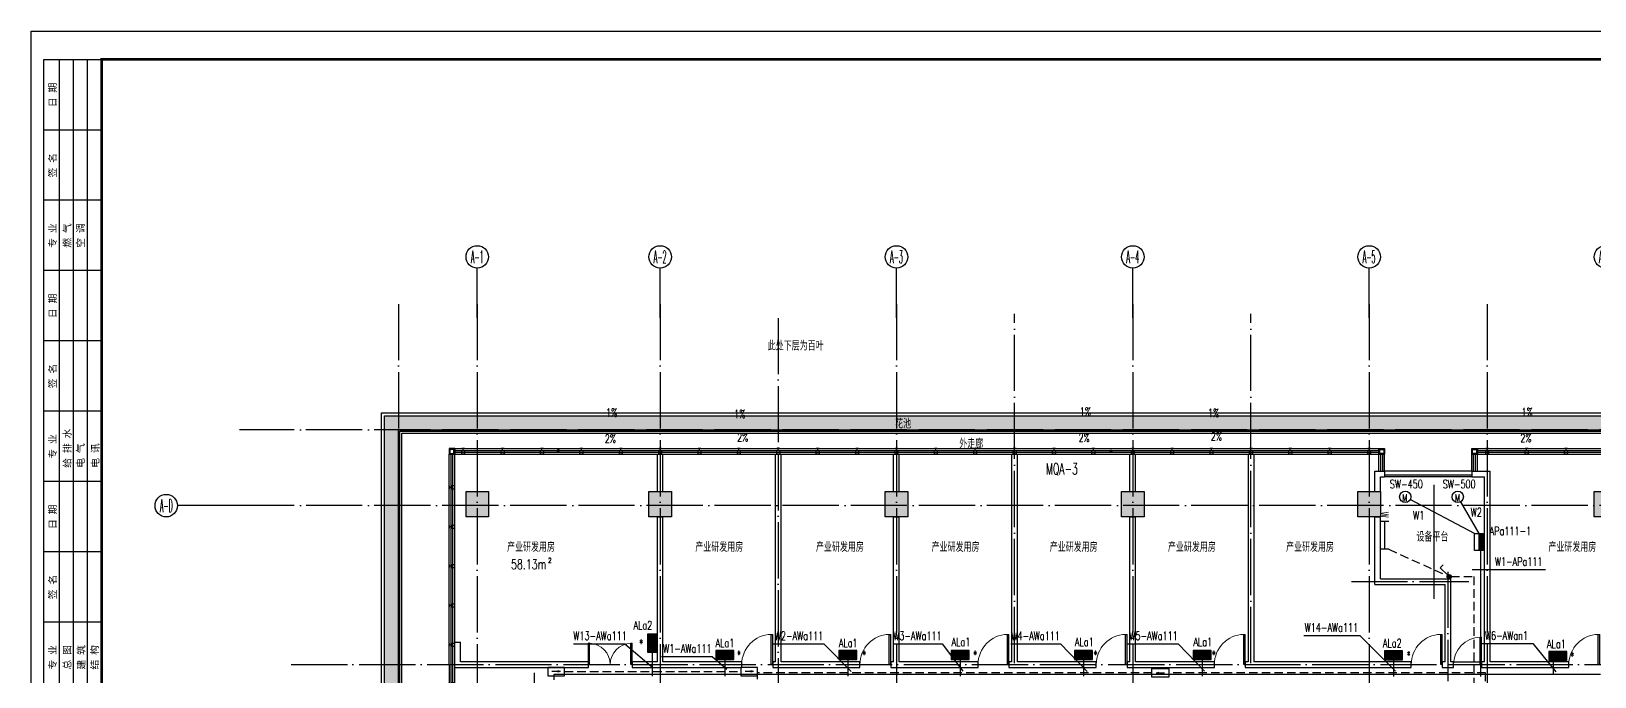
# Model space of a CAD drawing. Extents: x 1980812 to 2226895, y -554123 to 281606.
# Drawn here: x 1980812 to 2036387, y 120303 to 143258 of the extents above; entities that cross this region are included whole.
import ezdxf
from ezdxf.enums import TextEntityAlignment as Align

# ---------------------------------------------------------------- set-up
doc = ezdxf.new("R2010")
doc.units = 0
doc.header["$LTSCALE"] = 1000
doc.header["$MEASUREMENT"] = 0
doc.linetypes.add('DOTE', pattern=[2.42, 2, -0.2, 0.02, -0.2])
doc.linetypes.add('DQXX', pattern=[4.5, 3, -1.5])
for name, color, linetype in [('$TD_AUDIT_GENERATED_(158)', 8, 'Continuous'), ('$TD_AUDIT_GENERATED_(1F3)', 7, 'Continuous'), ('$TD_AUDIT_GENERATED_(210)', 8, 'Continuous'), ('$TD_AUDIT_GENERATED_(24E)', 8, 'Continuous'), ('$TD_AUDIT_GENERATED_(2762)', 8, 'Continuous'), ('$TD_AUDIT_GENERATED_(276D)', 8, 'Continuous'), ('$TD_AUDIT_GENERATED_(2A51)', 8, 'Continuous'), ('1', 1, 'Continuous'), ('A-FLOR-LAND', 8, 'Continuous'), ('AXIS', 7, 'Continuous'), ('AXIS_TEXT', 7, 'Continuous'), ('COLU', 8, 'Continuous'), ('COLU_HATCH', 8, 'Continuous'), ('CURTWALL', 8, 'Continuous'), ('DIM_SYMB', 8, 'Continuous'), ('dote', 8, 'DOTE'), ('DQ1', 1, 'Continuous'), ('DQ2', 2, 'Continuous'), ('DQ7', 7, 'Continuous'), ('DQK1', 1, 'Continuous'), ('DQK7', 7, 'Continuous'), ('DQqj', 1, 'Continuous'), ('DQX', 2, 'DQXX'), ('HANDRAIL', 8, 'Continuous'), ('PUB_TEXT', 8, 'Continuous'), ('TK', 1, 'Continuous'), ('WALL', 7, 'Continuous'), ('WINDOW', 8, 'Continuous')]:
    doc.layers.add(name, color=color, linetype=linetype)
doc.styles.add('_TCH_AXIS', font='COMPLEX', dxfattribs={"bigfont": 'GBCBIG'})
doc.styles.add('_TCH_DIM', font='SIMPLEX', dxfattribs={"bigfont": 'GBCBIG'})
doc.styles.add('COMPLEX', font='COMPLEX')
doc.styles.add('D8', font='txtw.shx', dxfattribs={"width": 0.7, "bigfont": 'hztxtw.shx'})
doc.styles.add('HZF', font='ROMANS2', dxfattribs={"width": 0.7, "bigfont": 'HZDF2'})
doc.styles.add('HZTXTW', font='txtw.shx', dxfattribs={"width": 0.6, "bigfont": 'hztxtw.shx'})
doc.styles.add('SONGTI', font='', dxfattribs={"width": 1.1})
doc.styles.get('SONGTI').set_extended_font_data('NSimSun')

# ---------------------------------------------------------------- blocks, each defined once
blk = doc.blocks.new('_AXISO')
blk.add_circle((0, 0), 0.5)
at = {"layer": 'AXIS_TEXT', "style": 'COMPLEX', "width": 1.041667}
blk.add_attdef('A', text='', height=0.56, dxfattribs=at).set_placement((-0.25, -0.28), (0.25, -0.28), align=Align.FIT)
blk = doc.blocks.new('$TD_AUDIT_GENERATED_(9F)')
at = {"layer": 'AXIS'}
for p, q in [((0, 29979), (0, 31745)), ((6500, 29979), (6500, 31745)), ((14900, 29979), (14900, 31745)), ((23300, 29979), (23300, 31745)), ((31700, 29979), (31700, 31745)), ((-6824, 23300), (-10655, 23300))]:
    blk.add_line(p, q, dxfattribs=at)
at = {"layer": 'dote'}
for p, q in [((-2800, 30469), (-2800, -6248)), ((0, 30469), (0, -6248)), ((6500, 30469), (6500, -6248)), ((14900, 30469), (14900, -6248)), ((19100, 17700), (19100, 30123)), ((23300, 30469), (23300, -6248)), ((27500, 17700), (27500, 30123)), ((31700, 30469), (31700, -6248)), ((35900, 30469), (35900, -5250)), ((10700, 29972), (10700, -5320)), ((56411, 26000), (-8456, 26000)), ((56413, 23300), (-8454, 23300))]:
    blk.add_line(p, q, dxfattribs=at)
at = {"layer": 'AXIS'}
ref = blk.add_blockref('_AXISO', (0, 32145), dxfattribs=dict(at, xscale=800, yscale=800, zscale=800))
ref.add_attrib('A', 'A-1', dxfattribs={"layer": 'AXIS_TEXT', "height": 452.5, "style": '_TCH_AXIS', "width": 0.375}).set_placement((-226, 31919), (226, 31919), align=Align.FIT)
ref = blk.add_blockref('_AXISO', (6500, 32145), dxfattribs=dict(at, xscale=800, yscale=800, zscale=800))
ref.add_attrib('A', 'A-2', dxfattribs={"layer": 'AXIS_TEXT', "height": 452.5, "style": '_TCH_AXIS', "width": 0.344262}).set_placement((6274, 31919), (6726, 31919), align=Align.FIT)
ref = blk.add_blockref('_AXISO', (14900, 32145), dxfattribs=dict(at, xscale=800, yscale=800, zscale=800))
ref.add_attrib('A', 'A-3', dxfattribs={"layer": 'AXIS_TEXT', "height": 452.5, "style": '_TCH_AXIS', "width": 0.344262}).set_placement((14674, 31919), (15126, 31919), align=Align.FIT)
ref = blk.add_blockref('_AXISO', (23300, 32145), dxfattribs=dict(at, xscale=800, yscale=800, zscale=800))
ref.add_attrib('A', 'A-4', dxfattribs={"layer": 'AXIS_TEXT', "height": 452.5, "style": '_TCH_AXIS', "width": 0.333333}).set_placement((23074, 31919), (23526, 31919), align=Align.FIT)
ref = blk.add_blockref('_AXISO', (31700, 32145), dxfattribs=dict(at, xscale=800, yscale=800, zscale=800))
ref.add_attrib('A', 'A-5', dxfattribs={"layer": 'AXIS_TEXT', "height": 452.5, "style": '_TCH_AXIS', "width": 0.344262}).set_placement((31474, 31919), (31926, 31919), align=Align.FIT)
ref = blk.add_blockref('_AXISO', (40100, 32145), dxfattribs=dict(at, xscale=800, yscale=800, zscale=800))
ref.add_attrib('A', 'A-6', dxfattribs={"layer": 'AXIS_TEXT', "height": 452.5, "style": '_TCH_AXIS', "width": 0.344262}).set_placement((39874, 31919), (40326, 31919), align=Align.FIT)
ref = blk.add_blockref('_AXISO', (-11055, 23300), dxfattribs=dict(at, xscale=800, yscale=800, zscale=800))
ref.add_attrib('A', 'A-D', dxfattribs={"layer": 'AXIS_TEXT', "height": 452.5, "style": '_TCH_AXIS', "width": 0.328125}).set_placement((-11281, 23074), (-10828, 23074), align=Align.FIT)
blk = doc.blocks.new('$DorLib2D$00000002')
for p, q in [((-0.5, 0), (-0.5, 0.4875)), ((-0.475, 0.4875), (-0.5, 0.4875)), ((-0.475, 0), (-0.475, 0.4875)), ((0.475, 0), (0.475, 0.4875)), ((0.475, 0.4875), (0.5, 0.4875)), ((0.5, 0), (0.5, 0.4875)), ((-0.5, 0), (-0.475, 0)), ((0.5, 0), (0.475, 0))]:
    blk.add_line(p, q)
at = {"lineweight": 13}
for centre, start, end in [((-0.4875, 0), 0, 88.53072), ((0.4875, 0), 91.46928, 180)]:
    blk.add_arc(centre, 0.4875, start, end, dxfattribs=at)
blk = doc.blocks.new('$DorLib2D$00000001')
for p, q in [((0.45, 0.975), (0.5, 0.975)), ((0.45, 0), (0.45, 0.975)), ((0.5, 0), (0.5, 0.975)), ((0.5, 0), (0.45, 0))]:
    blk.add_line(p, q)
at = {"lineweight": 13}
blk.add_arc((0.475, 0), 0.975, 91.4693, 180, dxfattribs=at)
blk = doc.blocks.new('A$C5CD355C1')
at = {"layer": 'A-FLOR-LAND'}
h = blk.add_hatch(dxfattribs=at)
h.set_pattern_fill('GRASS', color=256, scale=50)
h.set_pattern_definition([(90, (-3008715.91, 301493.59), (-99.7795475, 99.7795475), [26.458066, -173.101015]), (45, (-3008715.91, 301493.6), (-99.7796155, 99.7796155), [26.458066, -114.651615]), (135, (-3008715.91, 301493.6), (-99.7796155, -99.7796155), [26.458066, -114.651615])])
h.paths.add_polyline_path([(-2800, 2700), (48900, 2700), (48900, -26200), (-2800, -26200)], flags=16)
h.paths.add_polyline_path([(-3300, 3200), (49400, 3200), (49400, -26700), (-3300, -26700)])
at = {"layer": '$TD_AUDIT_GENERATED_(158)'}
for p, q in [((-3400, -26750), (-3400, 3300)), ((-3400, 3300), (49500, 3300)), ((-3300, -26650), (-3300, 3200)), ((-3300, 3200), (49400, 3200))]:
    blk.add_line(p, q, dxfattribs=at)
at = {"layer": '$TD_AUDIT_GENERATED_(24E)'}
for p, q in [((-2800, -26150), (-2800, 2700)), ((-2800, 2700), (48900, 2700)), ((-2750, 2650), (48850, 2650)), ((-2750, -26100), (-2750, 2650)), ((-2680, -26030), (-2680, 2580)), ((-2680, 2580), (48780, 2580))]:
    blk.add_line(p, q, dxfattribs=at)
at = {"layer": 'CURTWALL'}
for p, q in [((-1000, -5650), (-1000, 1830)), ((-1000, 1830), (-800, 1830)), ((-933, -5650), (-933, 1830)), ((-867, -5650), (-867, 1830)), ((-800, 2030), (6500, 2030)), ((-800, 2030), (-800, 1830)), ((-800, 1963), (6500, 1963)), ((-800, 1897), (6500, 1897)), ((-800, -5650), (-800, 1830)), ((-800, 1830), (6500, 1830)), ((6500, 2030), (10700, 2030)), ((6500, 1963), (10700, 1963)), ((6500, 1897), (10700, 1897)), ((6500, 1830), (10700, 1830)), ((10700, 2030), (14900, 2030)), ((10700, 1963), (14900, 1963)), ((10700, 1897), (14900, 1897)), ((10700, 1830), (14900, 1830)), ((14900, 2030), (19100, 2030)), ((14900, 1963), (19100, 1963)), ((14900, 1897), (19100, 1897)), ((14900, 1830), (19100, 1830)), ((19100, 2030), (23300, 2030)), ((19100, 1963), (23300, 1963)), ((19100, 1897), (23300, 1897)), ((19100, 1830), (23300, 1830)), ((23300, 2030), (27500, 2030)), ((23300, 1963), (27500, 1963)), ((23300, 1897), (27500, 1897)), ((23300, 1830), (27500, 1830)), ((27500, 2030), (32050, 2030)), ((27500, 1963), (32050, 1963)), ((27500, 1897), (32050, 1897)), ((27500, 1830), (32050, 1830)), ((32050, 2030), (32050, 1830)), ((32050, 1230), (32050, 1830)), ((32050, 1830), (32250, 1830)), ((32117, 1230), (32117, 1830)), ((32183, 1230), (32183, 1830)), ((32250, 1230), (32250, 1830)), ((35350, 1230), (35350, 1830)), ((35350, 1830), (35550, 1830)), ((35417, 1230), (35417, 1830)), ((35483, 1230), (35483, 1830)), ((35550, 2030), (40100, 2030)), ((35550, 2030), (35550, 1830)), ((35550, 1963), (40100, 1963)), ((35550, 1897), (40100, 1897)), ((35550, 1830), (40100, 1830)), ((35550, 1230), (35550, 1830)), ((32050, 1230), (32250, 1230)), ((35350, 1230), (35550, 1230)), ((-1000, -5650), (-1000, -6420)), ((-1000, -5800), (-1000, -7250)), ((-933, -6420), (-933, -5650)), ((-867, -6420), (-867, -5650)), ((-800, -6420), (-800, -5650))]:
    blk.add_line(p, q, dxfattribs=at)
for points in [[(-1000, 1830), (-800, 1830), (-800, 2030), (-1000, 2030)], [(-970, 1860), (-830, 1860), (-830, 2000), (-970, 2000)], [(32050, 2030), (32250, 2030), (32250, 1830), (32050, 1830)], [(32080, 2000), (32220, 2000), (32220, 1860), (32080, 1860)], [(35350, 2030), (35550, 2030), (35550, 1830), (35350, 1830)], [(35380, 2000), (35520, 2000), (35520, 1860), (35380, 1860)]]:
    blk.add_lwpolyline(points, close=True, dxfattribs=at)
at = {"layer": 'dote'}
for p, q in [((31071, -2700), (35246, -2700)), ((34500, -2351), (34500, -6241)), ((-6618, -5650), (41387, -5650))]:
    blk.add_line(p, q, dxfattribs=at)
at = {"layer": 'HANDRAIL'}
for p, q in [((35350, 1230), (32250, 1230)), ((35350, 1080), (32250, 1080)), ((35350, 1030), (32250, 1030))]:
    blk.add_line(p, q, dxfattribs=at)
at = {"layer": 'WALL'}
for p, q in [((6400, 500), (6400, 1830)), ((6600, 500), (6600, 1830)), ((10600, -5550), (10600, 1830)), ((10800, -5550), (10800, 1830)), ((14800, 500), (14800, 1830)), ((15000, 500), (15000, 1830)), ((19000, -5550), (19000, 1830)), ((19200, -5550), (19200, 1830)), ((23200, 500), (23200, 1830)), ((23400, 500), (23400, 1830)), ((27400, 1830), (27400, -5550)), ((27600, 1830), (27600, -5550)), ((31900, 500), (31900, 1230)), ((31900, 1230), (32250, 1230)), ((32250, 1230), (32250, 1030)), ((35350, 1230), (36000, 1230)), ((35350, 1230), (35350, 1030)), ((36000, -5550), (36000, 1230)), ((32100, 500), (32100, 1030)), ((32100, 1030), (32250, 1030)), ((35350, 1030), (35800, 1030)), ((35800, -5550), (35800, 1030)), ((6400, 500), (6600, 500)), ((14800, 500), (15000, 500)), ((23200, 500), (23400, 500)), ((31900, 500), (32100, 500)), ((6400, -5550), (6400, -400)), ((6400, -400), (6600, -400)), ((6600, -5550), (6600, -400)), ((14800, -5550), (14800, -400)), ((14800, -400), (15000, -400)), ((15000, -5550), (15000, -400)), ((23200, -5550), (23200, -400)), ((23200, -400), (23400, -400)), ((23400, -5550), (23400, -400)), ((31900, -2800), (31900, -400)), ((31900, -400), (32100, -400)), ((32100, -2600), (32100, -400)), ((32100, -2600), (34600, -2600)), ((34600, -5550), (34600, -2600)), ((31900, -2800), (34400, -2800)), ((34400, -5550), (34400, -2800)), ((-800, -5550), (-800, -4850)), ((-800, -4850), (-600, -4850)), ((-600, -5550), (-600, -4850)), ((-800, -5550), (-800, -5550)), ((3950, -5550), (-600, -5550)), ((3950, -5750), (3950, -5550)), ((6400, -5550), (5500, -5550)), ((5500, -5550), (5500, -5750)), ((9400, -5550), (6600, -5550)), ((9400, -5750), (9400, -5550)), ((10600, -5550), (10500, -5550)), ((10500, -5550), (10500, -5750)), ((13600, -5550), (10800, -5550)), ((13600, -5750), (13600, -5550)), ((14800, -5550), (14700, -5550)), ((14700, -5550), (14700, -5750)), ((17800, -5550), (15000, -5550)), ((17800, -5750), (17800, -5550)), ((19000, -5550), (18900, -5550)), ((18900, -5550), (18900, -5750)), ((22000, -5550), (19200, -5550)), ((22000, -5750), (22000, -5550)), ((23200, -5550), (23100, -5550)), ((23100, -5550), (23100, -5750)), ((26200, -5550), (23400, -5550)), ((26200, -5750), (26200, -5550)), ((27400, -5550), (27300, -5550)), ((27300, -5550), (27300, -5750)), ((33200, -5550), (27600, -5550)), ((33200, -5750), (33200, -5550)), ((34400, -5550), (34300, -5550)), ((34300, -5550), (34300, -5750)), ((34700, -5550), (34600, -5550)), ((34700, -5750), (34700, -5550)), ((35800, -5550), (35700, -5550)), ((35700, -5550), (35700, -5750)), ((38800, -5550), (36000, -5550)), ((38800, -5750), (38800, -5550)), ((-800, -5750), (-700, -5750)), ((-700, -5750), (3950, -5750)), ((5500, -5750), (6500, -5750)), ((6500, -5750), (9400, -5750)), ((10500, -5750), (10700, -5750)), ((10700, -5750), (13600, -5750)), ((14700, -5750), (14900, -5750)), ((14900, -5750), (17800, -5750)), ((18900, -5750), (19100, -5750)), ((19100, -5750), (22000, -5750)), ((23100, -5750), (23300, -5750)), ((23300, -5750), (26200, -5750)), ((27300, -5750), (27500, -5750)), ((27500, -5750), (33200, -5750)), ((34300, -5750), (34500, -5750)), ((34500, -5750), (34700, -5750)), ((35700, -5750), (35900, -5750)), ((35900, -5750), (38800, -5750))]:
    blk.add_line(p, q, dxfattribs=at)
at = {"layer": 'WINDOW'}
blk.add_line((34700, -5550), (35700, -5550), dxfattribs=at)
for name, p, xscale, yscale, zscale in [('$DorLib2D$00000002', (4725, -5650), 1550, 1550, 1550), ('$DorLib2D$00000001', (9950, -5650), 1100, 1100, 1100), ('$DorLib2D$00000001', (14150, -5650), 1100, 1100, 1100), ('$DorLib2D$00000001', (18350, -5650), 1100, 1100, 1100), ('$DorLib2D$00000001', (22550, -5650), 1100, 1100, 1100)]:
    blk.add_blockref(name, p, dxfattribs=dict(at, xscale=xscale, yscale=yscale, zscale=zscale))
for p, xscale, yscale, zscale, rotation in [((26750, -5650), 1100, 1100, 1100, 359.9999999999831), ((33750, -5650), 1100, 1100, 1100, 359.9999999999829), ((35200, -5650), 1000, 1000, 1000, 1.333544886013283e-08), ((39350, -5650), 1100, 1100, 1100, 3.414459379996089e-11)]:
    blk.add_blockref('$DorLib2D$00000001', p, dxfattribs=dict(at, xscale=xscale, yscale=yscale, zscale=zscale, rotation=rotation))
blk = doc.blocks.new('A$C312424F2')
at = {"layer": '$TD_AUDIT_GENERATED_(1F3)', "style": 'D8', "width": 0.7}
for s, p in [('\\M+5C9E8\\M+5B1B8\\M+5C6BD\\M+5CCA8', (33952, -1171)), ('\\M+5B2FA\\M+5D2B5\\M+5D1D0\\M+5B7A2\\M+5D3C3\\M+5B7BF', (1909, -1537)), ('\\M+5B2FA\\M+5D2B5\\M+5D1D0\\M+5B7A2\\M+5D3C3\\M+5B7BF', (8600, -1537)), ('\\M+5B2FA\\M+5D2B5\\M+5D1D0\\M+5B7A2\\M+5D3C3\\M+5B7BF', (12889, -1537)), ('\\M+5B2FA\\M+5D2B5\\M+5D1D0\\M+5B7A2\\M+5D3C3\\M+5B7BF', (17000, -1537)), ('\\M+5B2FA\\M+5D2B5\\M+5D1D0\\M+5B7A2\\M+5D3C3\\M+5B7BF', (21200, -1537)), ('\\M+5B2FA\\M+5D2B5\\M+5D1D0\\M+5B7A2\\M+5D3C3\\M+5B7BF', (25400, -1537)), ('\\M+5B2FA\\M+5D2B5\\M+5D1D0\\M+5B7A2\\M+5D3C3\\M+5B7BF', (29600, -1537)), ('\\M+5B2FA\\M+5D2B5\\M+5D1D0\\M+5B7A2\\M+5D3C3\\M+5B7BF', (38925, -1537)), ('\\M+5B2FA\\M+5D2B5\\M+5D1D0\\M+5B7A2\\M+5D3C3\\M+5B7BF', (43491, -1537)), ('\\M+5B2FA\\M+5D2B5\\M+5D1D0\\M+5B7A2\\M+5D3C3\\M+5B7BF', (3551, -9712)), ('\\M+5B2FA\\M+5D2B5\\M+5D1D0\\M+5B7A2\\M+5D3C3\\M+5B7BF', (42805, -9712)), ('\\M+5B2FA\\M+5D2B5\\M+5D1D0\\M+5B7A2\\M+5D3C3\\M+5B7BF', (3578, -13987)), ('\\M+5B2FA\\M+5D2B5\\M+5D1D0\\M+5B7A2\\M+5D3C3\\M+5B7BF', (42805, -13987)), ('\\M+5B2FA\\M+5D2B5\\M+5D1D0\\M+5B7A2\\M+5D3C3\\M+5B7BF', (3397, -19787)), ('\\M+5B2FA\\M+5D2B5\\M+5D1D0\\M+5B7A2\\M+5D3C3\\M+5B7BF', (8600, -19787)), ('\\M+5B2FA\\M+5D2B5\\M+5D1D0\\M+5B7A2\\M+5D3C3\\M+5B7BF', (17000, -19874)), ('\\M+5B2FA\\M+5D2B5\\M+5D1D0\\M+5B7A2\\M+5D3C3\\M+5B7BF', (21200, -20019)), ('\\M+5B2FA\\M+5D2B5\\M+5D1D0\\M+5B7A2\\M+5D3C3\\M+5B7BF', (25400, -20019)), ('\\M+5B2FA\\M+5D2B5\\M+5D1D0\\M+5B7A2\\M+5D3C3\\M+5B7BF', (29600, -20019)), ('\\M+5B2FA\\M+5D2B5\\M+5D1D0\\M+5B7A2\\M+5D3C3\\M+5B7BF', (33842, -20061)), ('\\M+5B2FA\\M+5D2B5\\M+5D1D0\\M+5B7A2\\M+5D3C3\\M+5B7BF', (37809, -20061)), ('\\M+5B2FA\\M+5D2B5\\M+5D1D0\\M+5B7A2\\M+5D3C3\\M+5B7BF', (44718, -19773)), ('\\M+5C9E8\\M+5B1B8\\M+5C6BD\\M+5CCA8', (11753, -23541))]:
    blk.add_text(s, height=300, rotation=0.0006, dxfattribs=at).set_placement(p, align=Align.MIDDLE_CENTER)
blk = doc.blocks.new('$TD_AUDIT_GENERATED_(2768)')
at = {"layer": '$TD_AUDIT_GENERATED_(276D)'}
blk.add_line((115028288, 22648046), (115028222, 22648046), dxfattribs=at)
for points in [[(115028222, 22648096), (115028225, 22648096), (115028225, 22647996), (115028222, 22647996)], [(115028288, 22648096), (115028422, 22648096), (115028422, 22647996), (115028288, 22647996)]]:
    blk.add_lwpolyline(points, close=True, dxfattribs=at)
blk = doc.blocks.new('$TD_AUDIT_GENERATED_(2763)')
at = {"layer": 'WINDOW'}
for p, rotation in [((-22648546, 115030252), 270), ((-22647146, 115030252), 270), ((-22645746, 115030252), 270), ((-22644346, 115030252), 270), ((-22642946, 115030252), 270), ((-22641546, 115030252), 270), ((-22640146, 115030252), 270), ((-22638746, 115030252), 270), ((-22637346, 115030252), 270), ((-22635946, 115030252), 270), ((-22634546, 115030252), 270), ((-22633146, 115030252), 270), ((-22631746, 115030252), 270), ((-22630346, 115030252), 270), ((-22628946, 115030252), 270), ((-22627546, 115030252), 270), ((-22626146, 115030252), 270), ((-22624746, 115030252), 270), ((-22623346, 115030252), 270), ((-22621946, 115030252), 270), ((-22620546, 115030252), 270), ((-22619146, 115030252), 270), ((-22617746, 115030252), 270), ((-22616346, 115030252), 270), ((-22612146, 115030252), 270), ((-22610746, 115030252), 270), ((-22609346, 115030252), 270), ((-22607946, 115030252), 270), ((-22606546, 115030252), 270), ((-22605146, 115030252), 270), ((-22603746, 115030252), 270), ((-22602346, 115030252), 270), ((22647546, -115053702), 90), ((22648946, -115053702), 90), ((22650346, -115053702), 90), ((22651746, -115053702), 90), ((22653146, -115053702), 90), ((22654546, -115053702), 90), ((22655946, -115053702), 90), ((22657346, -115053702), 90), ((22658746, -115053702), 90), ((22662946, -115053702), 90), ((22664346, -115053702), 90), ((22665746, -115053702), 90), ((22667146, -115053702), 90), ((22668546, -115053702), 90), ((22669946, -115053702), 90), ((22671346, -115053702), 90), ((22672746, -115053702), 90), ((22674146, -115053702), 90), ((22675546, -115053702), 90), ((22676946, -115053702), 90), ((22678346, -115053702), 90), ((22679746, -115053702), 90), ((22681146, -115053702), 90), ((22682546, -115053702), 90), ((22683946, -115053702), 90), ((22685346, -115053702), 90), ((22686746, -115053702), 90), ((22688146, -115053702), 90), ((22689546, -115053702), 90), ((22690946, -115053702), 90), ((22692346, -115053702), 90), ((22693746, -115053702), 90)]:
    blk.add_blockref('$TD_AUDIT_GENERATED_(2768)', p, dxfattribs=dict(at, rotation=rotation))
at = {"layer": 'WINDOW', "xscale": -1, "rotation": 180}
for p in [(-115029222, 22648696), (-115029222, 22647296), (-115029222, 22645896), (-115029222, 22644496), (-115029222, 22643096), (-115029222, 22641696), (-115029222, 22640296), (-115029222, 22638896), (-115029222, 22637496), (-115029222, 22636096), (-115029222, 22634696), (-115029222, 22633296), (-115029222, 22631896), (-115029222, 22630496), (-115029222, 22629096), (-115029222, 22627696), (-115029222, 22626296), (-115029222, 22624896), (-115029222, 22623496)]:
    blk.add_blockref('$TD_AUDIT_GENERATED_(2768)', p, dxfattribs=at)
at = {"layer": 'WINDOW', "xscale": -1}
for p in [(115075322, -22647546), (115075322, -22648946), (115075322, -22650346), (115075322, -22651746), (115075322, -22653146), (115075322, -22654546), (115075322, -22655946), (115075322, -22657346), (115075322, -22658746), (115075322, -22660146), (115075322, -22661546), (115075322, -22662946), (115075322, -22664346), (115075322, -22665746), (115075322, -22667146), (115075322, -22668546), (115075322, -22669946), (115075322, -22671346), (115075322, -22672746)]:
    blk.add_blockref('$TD_AUDIT_GENERATED_(2768)', p, dxfattribs=at)
blk = doc.blocks.new('$TD_AUDIT_GENERATED_(3B77)')
at = {"layer": 'COLU_HATCH'}
h = blk.add_hatch(color=256, dxfattribs=at)
h.dxf.hatch_style = 1
h.paths.add_polyline_path([(-400, 23800), (400, 23800), (400, 22900), (-400, 22900)])
h = blk.add_hatch(color=256, dxfattribs=at)
h.dxf.hatch_style = 1
h.paths.add_polyline_path([(6100, 23800), (6900, 23800), (6900, 22900), (6100, 22900)])
h = blk.add_hatch(color=256, dxfattribs=at)
h.dxf.hatch_style = 1
h.paths.add_polyline_path([(14500, 23800), (15300, 23800), (15300, 22900), (14500, 22900)])
h = blk.add_hatch(color=256, dxfattribs=at)
h.dxf.hatch_style = 1
h.paths.add_polyline_path([(22900, 23800), (23700, 23800), (23700, 22900), (22900, 22900)])
h = blk.add_hatch(color=256, dxfattribs=at)
h.dxf.hatch_style = 1
h.paths.add_polyline_path([(31300, 23800), (32100, 23800), (32100, 22900), (31300, 22900)])
h = blk.add_hatch(color=256, dxfattribs=at)
h.dxf.hatch_style = 1
h.paths.add_polyline_path([(39700, 23800), (40500, 23800), (40500, 22900), (39700, 22900)])
h = blk.add_hatch(color=256, dxfattribs=at)
h.dxf.hatch_style = 1
h.paths.add_polyline_path([(46100, 23800), (46900, 23800), (46900, 22900), (46100, 22900)])
h = blk.add_hatch(color=256, dxfattribs=at)
h.dxf.hatch_style = 1
h.paths.add_polyline_path([(500, 15850), (-400, 15850), (-400, 15050), (500, 15050)])
h = blk.add_hatch(color=256, dxfattribs=at)
h.dxf.hatch_style = 1
h.paths.add_polyline_path([(15400, 15850), (15400, 15500), (10950, 15500), (10950, 15300), (10750, 15300), (10750, 7600), (10950, 7600), (10950, 7400), (15350, 7400), (15350, 7050), (10400, 7050), (10400, 15850)])
h = blk.add_hatch(color=256, dxfattribs=at)
h.dxf.hatch_style = 1
h.paths.add_polyline_path([(18550, 15850), (23650, 15850), (23650, 14850), (23450, 14850), (23450, 15500), (18550, 15500)])
h = blk.add_hatch(color=256, dxfattribs=at)
h.dxf.hatch_style = 1
h.paths.add_polyline_path([(26650, 15850), (26650, 14850), (26850, 14850), (26850, 15500), (29600, 15500), (29600, 15850)])
h = blk.add_hatch(color=256, dxfattribs=at)
h.dxf.hatch_style = 1
h.paths.add_polyline_path([(31600, 15500), (35450, 15500), (35450, 15300), (35650, 15300), (35650, 7600), (35450, 7600), (35450, 7400), (32250, 7400), (32250, 7050), (36000, 7050), (36000, 15850), (31600, 15850)])
h = blk.add_hatch(color=256, dxfattribs=at)
h.dxf.hatch_style = 1
h.paths.add_polyline_path([(46900, 15850), (46900, 15050), (46100, 15050), (46100, 15850)])
h = blk.add_hatch(color=256, dxfattribs=at)
h.dxf.hatch_style = 1
h.paths.add_polyline_path([(21250, 15500), (21250, 7400), (21050, 7400), (21050, 15500)])
h = blk.add_hatch(color=256, dxfattribs=at)
h.dxf.hatch_style = 1
h.paths.add_polyline_path([(29400, 15500), (29400, 7400), (29200, 7400), (29200, 15500)])
h = blk.add_hatch(color=256, dxfattribs=at)
h.dxf.hatch_style = 1
h.paths.add_polyline_path([(500, 7850), (-400, 7850), (-400, 7050), (500, 7050)])
h = blk.add_hatch(color=256, dxfattribs=at)
h.dxf.hatch_style = 1
h.paths.add_polyline_path([(18450, 7050), (23650, 7050), (23650, 8050), (23450, 8050), (23450, 7400), (18450, 7400)])
h = blk.add_hatch(color=256, dxfattribs=at)
h.dxf.hatch_style = 1
h.paths.add_polyline_path([(26650, 8050), (26850, 8050), (26850, 7400), (29400, 7400), (29400, 7050), (26650, 7050)])
h = blk.add_hatch(color=256, dxfattribs=at)
h.dxf.hatch_style = 1
h.paths.add_polyline_path([(46100, 7050), (46100, 7850), (46900, 7850), (46900, 7050)])
h = blk.add_hatch(color=256, dxfattribs=at)
h.dxf.hatch_style = 1
h.paths.add_polyline_path([(-400, 450), (400, 450), (400, -450), (-400, -450)])
h = blk.add_hatch(color=256, dxfattribs=at)
h.dxf.hatch_style = 1
h.paths.add_polyline_path([(6100, 450), (6900, 450), (6900, -450), (6100, -450)])
h = blk.add_hatch(color=256, dxfattribs=at)
h.dxf.hatch_style = 1
h.paths.add_polyline_path([(14500, 450), (15300, 450), (15300, -450), (14500, -450)])
h = blk.add_hatch(color=256, dxfattribs=at)
h.dxf.hatch_style = 1
h.paths.add_polyline_path([(22900, 450), (23700, 450), (23700, -450), (22900, -450)])
h = blk.add_hatch(color=256, dxfattribs=at)
h.dxf.hatch_style = 1
h.paths.add_polyline_path([(31300, 450), (32100, 450), (32100, -450), (31300, -450)])
h = blk.add_hatch(color=256, dxfattribs=at)
h.dxf.hatch_style = 1
h.paths.add_polyline_path([(39700, 200), (40500, 200), (40500, -700), (39700, -700)])
h = blk.add_hatch(color=256, dxfattribs=at)
h.dxf.hatch_style = 1
h.paths.add_polyline_path([(46100, -600), (46100, 300), (46900, 300), (46900, -600)])
at = {"layer": 'COLU'}
blk.add_line((35450, 15500), (35450, 15300), dxfattribs=at)
for points in [[(-400, 23800), (400, 23800), (400, 22900), (-400, 22900)], [(6100, 23800), (6900, 23800), (6900, 22900), (6100, 22900)], [(14500, 23800), (15300, 23800), (15300, 22900), (14500, 22900)], [(22900, 23800), (23700, 23800), (23700, 22900), (22900, 22900)], [(31300, 23800), (32100, 23800), (32100, 22900), (31300, 22900)], [(39700, 23800), (40500, 23800), (40500, 22900), (39700, 22900)], [(46100, 23800), (46900, 23800), (46900, 22900), (46100, 22900)], [(500, 15850), (-400, 15850), (-400, 15050), (500, 15050)], [(15400, 15850), (15400, 15500), (10950, 15500), (10950, 15300), (10750, 15300), (10750, 7600), (10950, 7600), (10950, 7400), (15350, 7400), (15350, 7050), (10400, 7050), (10400, 15850)], [(23650, 14850), (23650, 15850), (18550, 15850), (18550, 15500), (21050, 15500), (21050, 7400), (18450, 7400), (18450, 7050), (23650, 7050), (23650, 8050), (23450, 8050), (23450, 7400), (21250, 7400), (21250, 15500), (23450, 15500), (23450, 14850)], [(29600, 15850), (29600, 15500), (29400, 15500), (29400, 7400), (29400, 7400), (29400, 7050), (26650, 7050), (26650, 8050), (26850, 8050), (26850, 7400), (29200, 7400), (29200, 15500), (26850, 15500), (26850, 14850), (26650, 14850), (26650, 15850)], [(31600, 15500), (35450, 15500), (35450, 15300), (35650, 15300), (35650, 7600), (35450, 7600), (35450, 7400), (32250, 7400), (32250, 7050), (36000, 7050), (36000, 15850), (31600, 15850)], [(46900, 15850), (46900, 15050), (46100, 15050), (46100, 15850)], [(500, 7850), (-400, 7850), (-400, 7050), (500, 7050)], [(46100, 7050), (46100, 7850), (46900, 7850), (46900, 7050)], [(-400, 450), (400, 450), (400, -450), (-400, -450)], [(6100, 450), (6900, 450), (6900, -450), (6100, -450)], [(14500, 450), (15300, 450), (15300, -450), (14500, -450)], [(22900, 450), (23700, 450), (23700, -450), (22900, -450)], [(31300, 450), (32100, 450), (32100, -450), (31300, -450)], [(39700, 200), (40500, 200), (40500, -700), (39700, -700)], [(46100, -600), (46100, 300), (46900, 300), (46900, -600)]]:
    blk.add_lwpolyline(points, close=True, dxfattribs=at)
blk = doc.blocks.new('dyz')
at = {"layer": 'DQK1'}
for p, q in [((-300, 0), (300, 0)), ((-300, -300), (-300, 0)), ((300, 0), (300, -300)), ((300, -300), (-300, -300))]:
    blk.add_line(p, q, dxfattribs=at)
at = {"layer": 'DQK7'}
for q in [(-58, -127), (-58, -127), (150, -150), (-58, -173), (-58, -173)]:
    blk.add_line((-150, -150), q, dxfattribs=at)
blk = doc.blocks.new('*X245')
at = {"color": 0}
for p, q in [((8700, 8370), (9500, 8370)), ((8700, 8340), (9500, 8340)), ((8700, 8310), (9500, 8310)), ((8700, 8280), (9500, 8280)), ((8700, 8250), (9500, 8250)), ((8700, 8220), (9500, 8220)), ((8700, 8190), (9500, 8190)), ((8700, 8160), (9500, 8160)), ((8700, 8130), (9500, 8130)), ((8700, 8100), (9500, 8100)), ((8700, 8070), (9500, 8070)), ((8700, 8040), (9500, 8040)), ((8700, 8010), (9500, 8010))]:
    blk.add_line(p, q, dxfattribs=at)
blk = doc.blocks.new('XM')
at = {"layer": '1'}
for p, q in [((320, 168), (-320, 168)), ((-320, 168), (-320, -152)), ((320, -152), (320, 168)), ((-320, -152), (320, -152))]:
    blk.add_line(p, q, dxfattribs=at)
at = {"layer": '1', "xscale": 0.8, "yscale": 0.8, "zscale": 0.8}
blk.add_blockref('*X245', (-7280, -6552), dxfattribs=at)
blk = doc.blocks.new('dj')
at = {"layer": 'DQK1'}
blk.add_circle((0, 0), 200, dxfattribs=at)
at = {"layer": 'DQK7', "style": 'D8', "width": 0.7}
blk.add_text('M', height=250, dxfattribs=at).set_placement((-100, -150))
blk = doc.blocks.new('dy1')
at = {"layer": 'DQK1'}
for p, q in [((-500, -150), (-500, 150)), ((-500, 0), (500, 0)), ((500, 150), (500, -150))]:
    blk.add_line(p, q, dxfattribs=at)
blk = doc.blocks.new('DYW')
at = {"layer": 'DQ1', "ltscale": 0.1}
blk.add_blockref('dy1', (0, 0), dxfattribs=at)
at = {"layer": 'DQ7', "style": 'D8', "width": 0.7}
blk.add_text('W', height=300, dxfattribs=at).set_placement((-836, -160))
blk = doc.blocks.new('*X257')
at = {"color": 0}
for p, q in [((5315, 4110), (5515, 4110)), ((5320, 4140), (5510, 4140)), ((5320, 4080), (5510, 4080)), ((5335, 4170), (5495, 4170)), ((5335, 4050), (5495, 4050)), ((5371, 4200), (5459, 4200)), ((5372, 4020), (5459, 4020))]:
    blk.add_line(p, q, dxfattribs=at)
blk = doc.blocks.new('k1')
at = {"layer": 'DQK1'}
for p, q in [((53, 53), (318, 318)), ((318, 318), (424, 212))]:
    blk.add_line(p, q, dxfattribs=at)
blk.add_circle((0, 0), 75, dxfattribs=at)
at = {"layer": 'DQK1', "xscale": 0.75, "yscale": 0.75, "zscale": 0.75}
blk.add_blockref('*X257', (-4061, -3083), dxfattribs=at)
blk = doc.blocks.new('xl')
at = {"layer": 'DQK1'}
h = blk.add_hatch(dxfattribs=at)
h.set_pattern_fill('LINE', color=1, scale=8, style=0)
h.set_pattern_definition([(0, (-712.643, -443.37), (0, 25.4), [])])
h.paths.add_polyline_path([(300, -150), (300, 0), (-300, 0), (-300, -150)])
at = {"layer": 'DQK1', "color": 1}
for p, q in [((-300, 150), (300, 150)), ((-300, -150), (-300, 150)), ((300, 0), (-300, 0)), ((300, 150), (300, -150)), ((300, -150), (-300, -150))]:
    blk.add_line(p, q, dxfattribs=at)
blk = doc.blocks.new('$TD_AUDIT_GENERATED_(62C)')
at = {"layer": 'TK'}
for p, q in [((115148889, 23475903), (115148889, 23483403)), ((115148889, 23483403), (115150939, 23483403)), ((115149439, 23475903), (115149439, 23483403)), ((115149939, 23475903), (115149939, 23483403)), ((115150439, 23475903), (115150439, 23483403)), ((115150939, 23475903), (115150939, 23483403)), ((115148889, 23480903), (115150939, 23480903)), ((115148889, 23478403), (115150939, 23478403)), ((115148889, 23468403), (115148889, 23475903)), ((115148889, 23475903), (115150939, 23475903)), ((115149439, 23468403), (115149439, 23475903)), ((115149939, 23468403), (115149939, 23475903)), ((115150439, 23468403), (115150439, 23475903)), ((115150939, 23468403), (115150939, 23475903)), ((115148889, 23473403), (115150939, 23473403)), ((115148889, 23470903), (115150939, 23470903)), ((115148889, 23460903), (115148889, 23468403)), ((115148889, 23468403), (115150939, 23468403)), ((115149439, 23460903), (115149439, 23468403)), ((115149939, 23460903), (115149939, 23468403)), ((115150439, 23460903), (115150439, 23468403)), ((115150939, 23460903), (115150939, 23468403)), ((115148889, 23465903), (115150939, 23465903)), ((115148889, 23463403), (115150939, 23463403)), ((115148889, 23460903), (115150939, 23460903))]:
    blk.add_line(p, q, dxfattribs=at)
at = {"layer": 'TK', "style": 'SONGTI'}
for s, p in [('\\M+5C8D5 \\M+5C6DA', (115149324, 23481702)), ('\\M+5C7A9 \\M+5C3FB', (115149324, 23479202)), ('\\M+5D7A8 \\M+5D2B5', (115149324, 23476702)), ('\\M+5C8BC \\M+5C6F8', (115149842, 23476702)), ('\\M+5BFD5 \\M+5B5F7', (115150316, 23476702)), ('\\M+5C8D5 \\M+5C6DA', (115149324, 23474202)), ('\\M+5C7A9 \\M+5C3FB', (115149324, 23471702)), ('\\M+5D7A8 \\M+5D2B5', (115149324, 23469202)), ('\\M+5B8F8 \\M+5C5C5 \\M+5CBAE', (115149842, 23468880)), ('\\M+5B5E7 \\M+5C6F8', (115150316, 23468880)), ('\\M+5B5E7 \\M+5D1B6', (115150842, 23468880)), ('\\M+5C8D5 \\M+5C6DA', (115149324, 23466702)), ('\\M+5C7A9 \\M+5C3FB', (115149324, 23464202)), ('\\M+5D7A8 \\M+5D2B5', (115149324, 23461702)), ('\\M+5D7DC \\M+5CDBC', (115149842, 23461702)), ('\\M+5BDA8 \\M+5D6FE', (115150342, 23461702)), ('\\M+5BDE1 \\M+5B9B9', (115150816, 23461702))]:
    blk.add_text(s, height=250, rotation=90, dxfattribs=at).set_placement(p)
blk = doc.blocks.new('tu kuang A1 A')
at = {"layer": 'TK'}
blk.add_lwpolyline([(0, 59400), (84100, 59400), (84100, 0), (0, 0)], close=True, dxfattribs=at)
at = {"layer": 'TK', "const_width": 100}
blk.add_lwpolyline([(83100, 1000), (83100, 58400), (2500, 58400), (2500, 1000)], close=True, dxfattribs=at)
at = {"layer": 'TK'}
blk.add_blockref('$TD_AUDIT_GENERATED_(62C)', (-115148439, -23425003), dxfattribs=at)

msp = doc.modelspace()

# ---------------------------------------------------------------- linework, layer by layer
at = {"layer": 'DIM_SYMB'}
for points in [[(2000671.6, 129409.5, 0, 0, 0), (2001972.6, 129409.5, 80, 0, 0), (2002272.6, 129409.5, 0, 0, 0)], [(2006711.5, 129361.9, 0, 0, 0), (2005410.5, 129361.9, 80, 0, 0), (2005110.5, 129361.9, 0, 0, 0)], [(2017512, 129443.8, 0, 0, 0), (2018813, 129443.8, 80, 0, 0), (2019113, 129443.8, 0, 0, 0)], [(2023551.8, 129396.2, 0, 0, 0), (2022250.8, 129396.2, 80, 0, 0), (2021950.8, 129396.2, 0, 0, 0)], [(2033212.4, 129430.3, 0, 0, 0), (2034513.4, 129430.3, 80, 0, 0), (2034813.4, 129430.3, 0, 0, 0)], [(2000687.8, 128423.1, 0, 0, 0), (2002453.4, 128536.6, 80, 0, 0), (2002752.7, 128555.9, 0, 0, 0)], [(2006800.3, 128486.6, 0, 0, 0), (2005292.4, 128555.2, 80, 0, 0), (2004992.7, 128568.8, 0, 0, 0)], [(2017528.2, 128457.3, 0, 0, 0), (2019293.7, 128570.9, 80, 0, 0), (2019593.1, 128590.2, 0, 0, 0)], [(2023640.7, 128520.8, 0, 0, 0), (2022132.8, 128589.5, 80, 0, 0), (2021833.1, 128603.1, 0, 0, 0)], [(2033228.6, 128443.9, 0, 0, 0), (2034994.1, 128557.4, 80, 0, 0), (2035293.5, 128576.7, 0, 0, 0)], [(1993667.1, 120590.2, 0, 0, 0), (1993667.1, 119289.2, 80, 0, 0), (1993667.1, 118989.2, 0, 0, 0)]]:
    msp.add_lwpolyline(points, format="xyseb", dxfattribs=at)
at = {"layer": 'DIM_SYMB', "const_width": 60}
for points in [[(1999546.9, 128365.1, 1), (1999537.9, 128305.8, 1)], [(2019194.3, 128346.8, 1), (2019183.5, 128287.7, 1)]]:
    msp.add_lwpolyline(points, format="xyb", close=True, dxfattribs=at)
at = {"layer": 'DQ2'}
for p, q in [((2030674.8, 123079.3), (2030674.8, 127123.5)), ((2032117.4, 125397.5), (2029828.4, 126607.8)), ((2031618.2, 126526.8), (2032267.4, 125397.5)), ((2032326.1, 124797.5), (2032326.1, 120310.6)), ((2002882.1, 121180.3), (2002882.1, 120324)), ((2005461.1, 120915.4), (2005461.1, 120324)), ((2009840.4, 120915.4), (2009840.4, 120324)), ((2013834.4, 120915.4), (2013834.4, 120324)), ((2018220.8, 120915.4), (2018220.8, 120324)), ((2022430.1, 120915.4), (2022430.1, 120324)), ((2029238.6, 120903.8), (2029238.6, 120310.4)), ((2034905.9, 120876.8), (2034905.9, 120377.3))]:
    msp.add_line(p, q, dxfattribs=at)
at = {"layer": 'DQ7'}
for p, q in [((2032025.3, 124116.7), (2034642, 124116.7)), ((2026046.1, 121772.2), (2028041.8, 121772.2)), ((2028041.8, 121772.2), (2029309, 120498.1)), ((2000084.7, 121477.8), (2001909.9, 121477.8)), ((2001909.9, 121477.8), (2002923.7, 120616.2)), ((2007188.3, 121477.8), (2008983.5, 121477.8)), ((2008983.5, 121477.8), (2009953.5, 120493.4)), ((2011432.3, 121477.8), (2013191.1, 121477.8)), ((2013191.1, 121477.8), (2013923.9, 120505.2)), ((2015631.2, 121477.8), (2017394, 121477.8)), ((2017394, 121477.8), (2018349.8, 120492)), ((2019756.7, 121477.8), (2021583.4, 121477.8)), ((2021583.4, 121477.8), (2022515.9, 120502.9)), ((2032335.6, 121486.2), (2034186.3, 121486.2)), ((2034186.3, 121486.2), (2035009, 120472.4)), ((2003217, 121027.4), (2005012.1, 121027.4)), ((2005012.1, 121027.4), (2005538.3, 120571.1)), ((1998697.4, 119564.7), (1998697.4, 120436.3))]:
    msp.add_line(p, q, dxfattribs=at)
at = {"layer": 'DQqj', "ltscale": 0.15}
for p, q in [((1999400, 120393.6), (2020719.3, 120393.6)), ((1999400, 120193.6), (1999400, 120393.6)), ((2020719.3, 120393.6), (2026677.3, 120393.6)), ((2026677.3, 120393.6), (2036591, 120393.6))]:
    msp.add_line(p, q, dxfattribs=at)
at = {"layer": 'DQX', "ltscale": 0.1}
for p, q in [((2029066.5, 124833.8), (2031147.2, 123893.1)), ((1999771.3, 120487.2), (2006032.7, 120487.2))]:
    msp.add_line(p, q, dxfattribs=at)
for points in [[(2031283.1, 123862.2), (2032086.3, 123862.2), (2032086.3, 119718.6), (2030808.1, 119187.2), (2031217.9, 119694.6)], [(2005667, 110768.8), (2006632.7, 110768.8), (2006632.7, 120337.2)], [(2020645.2, 120443.6), (2006632.7, 120443.6)], [(2032503.8, 119246.4), (2032503.8, 120443.6), (2021245.2, 120443.6)]]:
    msp.add_lwpolyline(points, dxfattribs=at)

# ---------------------------------------------------------------- block references
at = {"layer": '$TD_AUDIT_GENERATED_(1F3)'}
msp.add_blockref('A$C312424F2', (1996666.5, 126436.3), dxfattribs=at)
at = {"layer": '$TD_AUDIT_GENERATED_(210)'}
msp.add_blockref('A$C5CD355C1', (1996666.5, 126387.2), dxfattribs=at)
at = {"layer": '$TD_AUDIT_GENERATED_(2762)'}
msp.add_blockref('$TD_AUDIT_GENERATED_(2763)', (1996666.5, 126387.2), dxfattribs=at)
at = {"layer": 'COLU'}
msp.add_blockref('$TD_AUDIT_GENERATED_(3B77)', (1996666.5, 103087.2), dxfattribs=at)
at = {"layer": 'DQ1', "ltscale": 0.15}
for p in [(2029651.6, 126701.3), (2031520.5, 126701.3)]:
    msp.add_blockref('dj', p, dxfattribs=at)
at = {"layer": 'DQ1', "rotation": 270}
msp.add_blockref('DYW', (2028916.5, 125333.8), dxfattribs=at)
at = {"layer": 'DQ1', "ltscale": 0.05, "rotation": 90}
msp.add_blockref('k1', (2031215.5, 123862.2), dxfattribs=at)
at = {"layer": 'DQ1', "ltscale": 0.05, "xscale": -1}
for p in [(1999471.3, 120637.2), (2006332.7, 120637.2)]:
    msp.add_blockref('dyz', p, dxfattribs=at)
at = {"layer": 'DQ1', "ltscale": 0.05}
msp.add_blockref('dyz', (2020945.2, 120593.6), dxfattribs=at)
at = {"layer": 'DQ2'}
for name, p in [('tu kuang A1 A', (1980812.3, 83858.1)), ('XM', (2005461.1, 121067.4)), ('XM', (2009840.4, 121067.4)), ('XM', (2013834.4, 121067.4)), ('XM', (2018220.8, 121067.4)), ('XM', (2022430.1, 121067.4)), ('XM', (2029238.6, 121055.8)), ('XM', (2035072.7, 121028.8))]:
    msp.add_blockref(name, p, dxfattribs=at)
at = {"layer": 'DQ2', "rotation": 90}
for name, p in [('xl', (2032267.4, 125097.5)), ('XM', (2002890.1, 121500.3))]:
    msp.add_blockref(name, p, dxfattribs=at)
at = {"layer": 'WALL'}
msp.add_blockref('$TD_AUDIT_GENERATED_(9F)', (1996666.5, 103087.2), dxfattribs=at)

# ---------------------------------------------------------------- texts
at = {"layer": '$TD_AUDIT_GENERATED_(1F3)', "style": 'D8', "width": 0.7}
for s, rotation, p in [('\\M+5B4CB\\M+5B4A6\\M+5CFC2\\M+5B2E3\\M+5CEAA\\M+5B0D9\\M+5D2B6', 359.99943, (2007984.7, 132059.1)), ('\\M+5BBA8\\M+5B3D8', 0.00057, (2011803.4, 129287.2)), ('\\M+5CDE2\\M+5D7DF\\M+5C0C8', 0.00057, (2014225.5, 128571.2))]:
    msp.add_text(s, height=300, rotation=rotation, dxfattribs=at).set_placement(p, align=Align.MIDDLE_CENTER)
at = {"layer": '$TD_AUDIT_GENERATED_(1F3)', "style": 'HZF', "width": 0.7}
for s, height, p in [('2', 175, (1999247.9, 124440.1)), ('58.13m', 350, (1998495.7, 124302.1))]:
    msp.add_text(s, height=height, dxfattribs=at).set_placement(p, align=Align.MIDDLE_CENTER)
at = {"layer": '$TD_AUDIT_GENERATED_(2A51)', "style": 'HZTXTW', "width": 0.6}
msp.add_text('MQA-3', height=400, rotation=0.00057, dxfattribs=at).set_placement((2017448, 127695.8), align=Align.MIDDLE_CENTER)
at = {"layer": 'DQ7', "style": 'D8', "width": 0.7}
for s, p in [('SW-450', (2029691.1, 127154.6)), ('SW-500', (2031570.2, 127154.6)), ('W1', (2030130.8, 126045.1)), ('W2', (2032177.3, 126155)), ('APa111-1', (2033391.5, 125487.3)), ('W1-APa111', (2033685.3, 124397.2)), ('ALa2', (2002553.7, 122135.1)), ('W13-AWa111', (2001030.3, 121758.3)), ('W2-AWa111', (2008103.9, 121758.3)), ('W3-AWa111', (2012311.5, 121758.3)), ('W4-AWa111', (2016514.4, 121758.3)), ('W5-AWa111', (2020703.8, 121758.3)), ('W14-AWa111', (2027026.2, 122052.7)), ('W6-AWan1', (2033250.7, 121766.6)), ('*', (2002494.6, 121488.1)), ('W1-AWa111', (2004132.5, 121307.9)), ('ALa1', (2005470.3, 121503.5)), ('*', (2005968, 121087.2)), ('ALa1', (2009849.7, 121503.5)), ('*', (2010420.6, 121087.2)), ('ALa1', (2013859, 121541.4)), ('*', (2014364.1, 121087.2)), ('ALa1', (2018245.4, 121541.4)), ('*', (2018638.2, 121087.2)), ('ALa1', (2022454.8, 121541.4)), ('*', (2022847.5, 121087.2)), ('ALa2', (2029191.2, 121496.3)), ('*', (2029774.4, 121064.3)), ('ALa1', (2035025.4, 121469.2)), ('*', (2035589, 121037.2))]:
    msp.add_text(s, height=300, dxfattribs=at).set_placement(p, align=Align.MIDDLE)
at = {"layer": 'PUB_TEXT', "style": '_TCH_DIM', "width": 0.705882}
for s, p in [('1%', (2001244.6, 129547.8)), ('1%', (2005798.5, 129500.1)), ('1%', (2018085, 129582.1)), ('1%', (2022638.8, 129534.4)), ('1%', (2033785.4, 129568.6)), ('2%', (2005901.3, 128666)), ('2%', (2018040.9, 128653.6)), ('2%', (2022741.7, 128700.3)), ('2%', (2033741.3, 128640.1)), ('2%', (2001200.5, 128619.3))]:
    msp.add_text(s, height=297.5, dxfattribs=at).set_placement(p)

doc.saveas('drawing.dxf')
